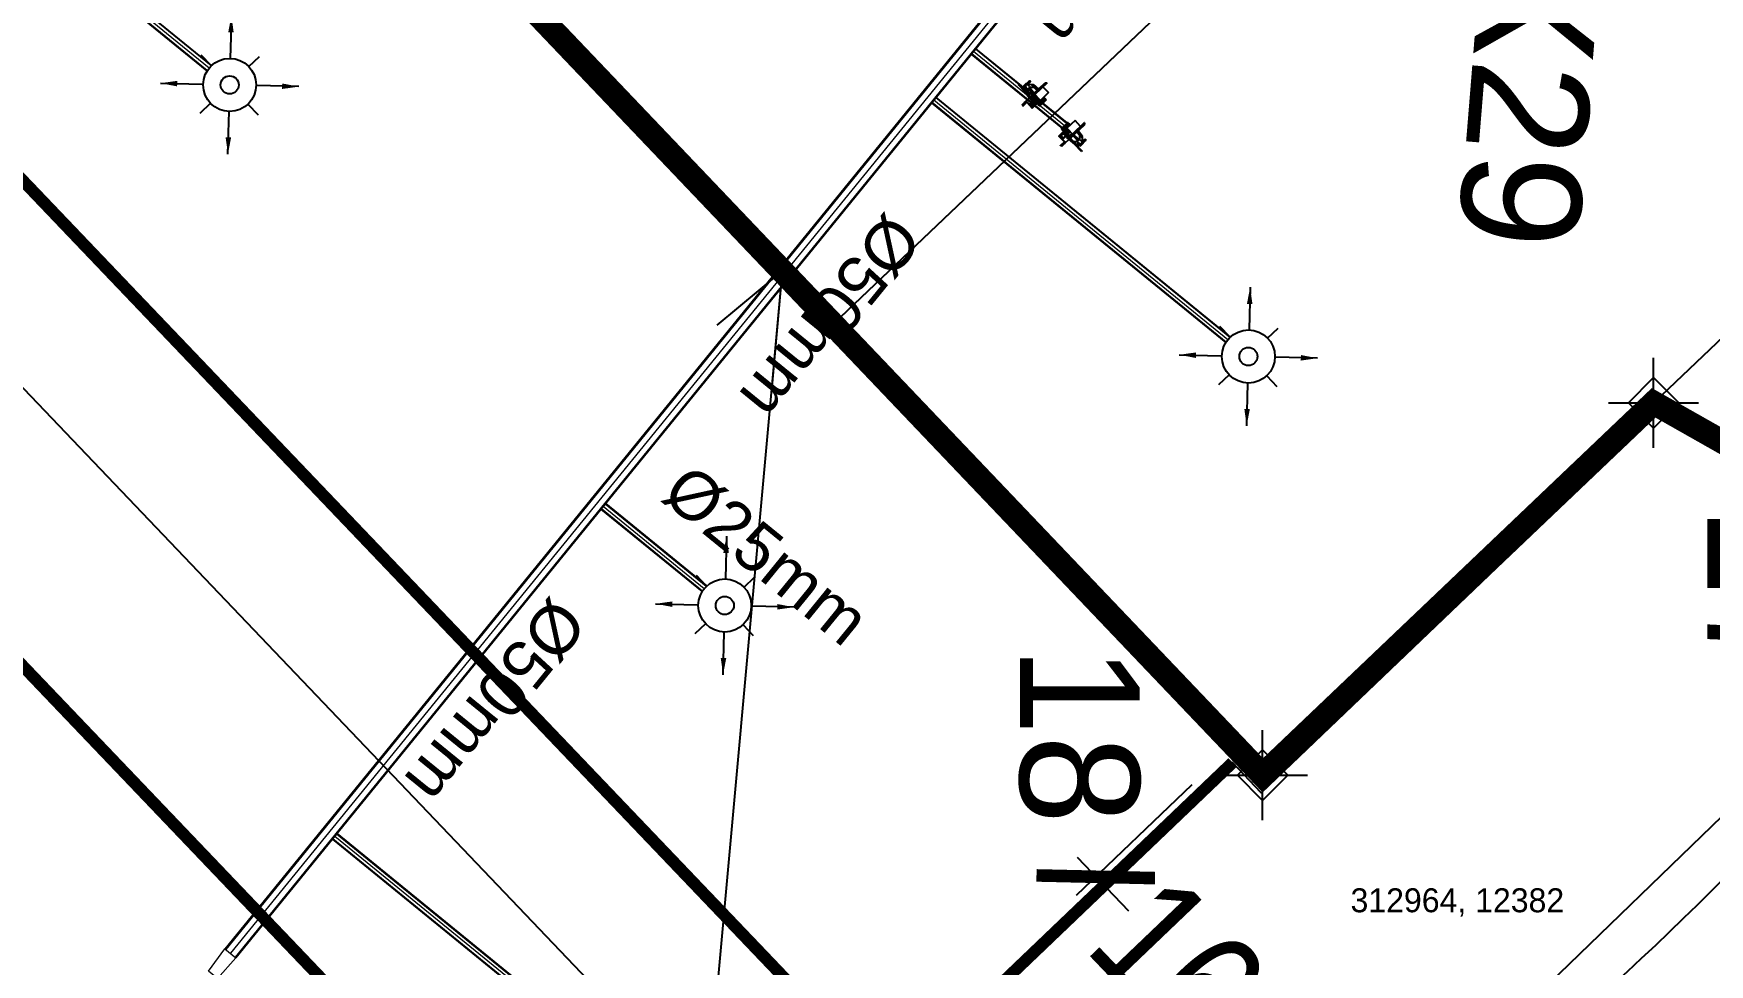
# Model space of a CAD drawing. Header units: inches. Extents: x 257070 to 799932, y -17980 to 269260.
# Drawn here: x 307830 to 314830, y 11591 to 15478 of the extents above; entities that cross this region are included whole.
import ezdxf

# ---------------------------------------------------------------- set-up
doc = ezdxf.new("R2010")
doc.units = ezdxf.units.IN
doc.header["$MEASUREMENT"] = 0
doc.header["$PDMODE"] = 99
doc.header["$PDSIZE"] = 100
for name, color, linetype in [('0-AES-F-SPRINKLER', 10, 'Continuous'), ('2 wheeler barrier', 170, 'Continuous'), ('basement1_AP$0$A-_ROAD----_E-_-', 2, 'Continuous'), ('D 9$0$DSP_SLAB EXTENT HATCH', 8, 'Continuous'), ('DSP_SLAB CO-ORDINATES', 160, 'Continuous'), ('DSP_TEXT', 6, 'Continuous'), ('RETAIL', 40, 'Continuous')]:
    doc.layers.add(name, color=color, linetype=linetype)
for name, color, linetype, lineweight in [('0-AES-F-SPRINKLER PIPE', 10, 'Continuous', 15), ('07--DIM-2', 2, 'Continuous', 25), ('M--TILING-2', 252, 'Continuous', 18)]:
    doc.layers.add(name, color=color, linetype=linetype, lineweight=lineweight)
doc.layers.add('C', color=7, linetype='Continuous', true_color=0xb5b5b5)
doc.styles.get("Standard").update_dxf_attribs({"font": 'arial.ttf'})
doc.styles.add('TEXT style 175', font='GOTHIC.TTF')
doc.styles.add('TEXT style 75', font='ARIALN.TTF')
doc.dimstyles.new('175', dxfattribs={"dimtxt": 350, "dimasz": 263, "dimexe": 263, "dimexo": 0, "dimgap": 175, "dimtad": 0, "dimdec": 0, "dimrnd": 5, "dimzin": 0, "dimdsep": 46, "dimtxsty": 'TEXT style 175', "dimblk": 'OBLIQUE', "dimcen": 0.09, "dimdle": 263, "dimclrd": 256, "dimclre": 256, "dimclrt": 256, "dimadec": 0, "dimazin": 0, "dimtfac": 1, "dimtdec": 0, "dimtofl": 0, "dimtmove": 1, "dimatfit": 3, "dimldrblk": 'OPEN90', "dimfxl": 1, "dimtolj": 1, "dimtzin": 0, "dimarcsym": 0})
doc.dimstyles.new('75', dxfattribs={"dimscale": 1.5, "dimtxt": 200, "dimasz": 113, "dimexe": 113, "dimexo": 0, "dimgap": 25, "dimtad": 0, "dimdec": 0, "dimrnd": 5, "dimzin": 0, "dimdsep": 46, "dimtxsty": 'TEXT style 75', "dimblk": 'ARCHTICK', "dimcen": 0.09, "dimdle": 113, "dimclrd": 8, "dimclre": 8, "dimclrt": 256, "dimadec": 0, "dimazin": 0, "dimtfac": 1, "dimtdec": 0, "dimtofl": 0, "dimtmove": 1, "dimatfit": 3, "dimldrblk": 'OPEN90', "dimfxl": 0, "dimtolj": 1, "dimtzin": 0, "dimarcsym": 0})
doc.dimstyles.new('ISO-25', dxfattribs={"dimtxt": 2.5, "dimasz": 2.5, "dimexe": 1.25, "dimexo": 0.625, "dimtad": 1, "dimtxsty": 'Standard', "dimcen": 2.5, "dimadec": 0, "dimazin": 0, "dimtfac": 1, "dimtmove": 0, "dimatfit": 3, "dimfxl": 1, "dimarcsym": 0})

# ---------------------------------------------------------------- blocks, each defined once
blk = doc.blocks.new('axa parking')
at = {"layer": 'RETAIL', "color": 8}
blk.add_lwpolyline([(-98837, 1157626.5), (-96237, 1157626.5), (-96237, 1162826.5), (-98837, 1162826.5)], close=True, dxfattribs=at)
blk = doc.blocks.new('_ArchTick')
at = {"color": 0, "linetype": 'ByBlock', "const_width": 0.15}
blk.add_lwpolyline([(-0.5, -0.5), (0.5, 0.5)], dxfattribs=at)
blk = doc.blocks.new('*D336')
at = {"layer": '07--DIM-2', "color": 251, "lineweight": -2, "ltscale": 1000, "transparency": 16777216}
for p, q in [((312668.2, 12340.9), (312185.2, 11879.5)), ((312188.8, 12039.2), (312403.2, 11814.8)), ((313796.6, 11159.7), (313313.7, 10698.3)), ((313473.4, 10694.6), (313259.1, 10919))]:
    blk.add_line(p, q, dxfattribs=at)
at = {"layer": 'DEFPOINTS', "color": 0, "ltscale": 1000, "transparency": 16777216}
for p in [(312668.2, 12340.9, 0), (312266.9, 11957.5), (313796.6, 11159.7, 0)]:
    blk.add_point(p, dxfattribs=at)
at = {"layer": '07--DIM-2', "color": 251, "lineweight": -2, "ltscale": 1000, "transparency": 16777216, "xscale": 350, "yscale": 350, "zscale": 350}
for p, rotation in [((312266.9, 11957.5), 133.692989834701), ((313395.4, 10776.3), 313.6929898347009)]:
    blk.add_blockref('_ArchTick', p, dxfattribs=dict(at, rotation=rotation))
at = {"layer": '07--DIM-2', "ltscale": 1000, "transparency": 16777216, "insert": (312831.1, 11366.9), "char_height": 500, "attachment_point": 5, "rotation": 313.69299, "style": 'TEXT style 75'}
blk.add_mtext('\\A1;1635', dxfattribs=at)
blk = doc.blocks.new('_Open90')
at = {"color": 0, "linetype": 'ByBlock', "lineweight": -2}
for p, q in [((-0.5, 0.5), (0, 0)), ((0, 0), (-1, 0)), ((0, 0), (-0.5, -0.5))]:
    blk.add_line(p, q, dxfattribs=at)
blk = doc.blocks.new('*U141')
at = {"layer": 'DSP_SLAB CO-ORDINATES', "color": 206}
for p, q in [((0, -188), (0, 188)), ((-188, 0), (188, 0))]:
    blk.add_line(p, q, dxfattribs=at)
at = {"layer": 'DSP_SLAB CO-ORDINATES', "color": 206, "ltscale": 3.5}
blk.add_lwpolyline([(-105.5, 0.1), (0, 105.6), (105.5, 0.1), (0, -105.3), (-105.5, 0.1)], dxfattribs=at)
at = {"layer": 'DEFPOINTS', "style": 'TEXT style 175'}
blk.add_attdef('CORDINATE', (367.3, -572.5), '', height=100, dxfattribs=at)
at = {"layer": 'DSP_SLAB CO-ORDINATES', "color": 214, "style": 'TEXT style 175'}
blk.add_attdef('NO.', (224.6, -434.2), '', height=500, rotation=270, dxfattribs=at)
blk = doc.blocks.new('*U47')
at = {"layer": 'DSP_SLAB CO-ORDINATES', "color": 206}
for p, q in [((0, -188), (0, 188)), ((-188, 0), (188, 0))]:
    blk.add_line(p, q, dxfattribs=at)
at = {"layer": 'DSP_SLAB CO-ORDINATES', "color": 206, "ltscale": 3.5}
blk.add_lwpolyline([(-105.5, 0.1), (0, 105.6), (105.5, 0.1), (0, -105.3), (-105.5, 0.1)], dxfattribs=at)
at = {"layer": 'DEFPOINTS', "style": 'TEXT style 175'}
blk.add_attdef('CORDINATE', (367.3, -572.5), '', height=100, dxfattribs=at)
at = {"layer": 'DSP_SLAB CO-ORDINATES', "color": 214, "style": 'TEXT style 175'}
blk.add_attdef('NO.', (-1013.7, 539), '', height=500, rotation=270, dxfattribs=at)
blk = doc.blocks.new('_Oblique')
at = {"color": 0, "linetype": 'ByBlock', "lineweight": -2}
blk.add_line((-0.5, -0.5), (0.5, 0.5), dxfattribs=at)
blk = doc.blocks.new('*D530')
at = {"layer": '2 wheeler barrier', "color": 8, "lineweight": -2, "ltscale": 1000, "transparency": 16777216}
for p, q in [((289928.3, 33555.4), (289413.9, 33063.9)), ((289417.5, 33223.7), (300006.4, 22140.4)), ((311055.8, 10575), (300466.9, 21658.3)), ((311410.4, 11070.1), (310896, 10578.6))]:
    blk.add_line(p, q, dxfattribs=at)
at = {"layer": 'DEFPOINTS', "color": 0, "ltscale": 1000, "transparency": 16777216}
for p in [(289928.3, 33555.4, 0), (289495.6, 33142), (311410.4, 11070.1, 0)]:
    blk.add_point(p, dxfattribs=at)
at = {"layer": '2 wheeler barrier', "color": 8, "lineweight": -2, "ltscale": 1000, "transparency": 16777216, "xscale": 113, "yscale": 113, "zscale": 113}
for p, rotation in [((289495.6, 33142), 133.6929898347378), ((310977.7, 10656.7), 313.6929898347378)]:
    blk.add_blockref('_ArchTick', p, dxfattribs=dict(at, rotation=rotation))
at = {"layer": '2 wheeler barrier', "ltscale": 1000, "transparency": 16777216, "insert": (300236.6, 21899.3), "char_height": 200, "attachment_point": 5, "rotation": 313.69299, "style": 'TEXT style 75'}
blk.add_mtext('\\A1;31100', dxfattribs=at)
blk = doc.blocks.new('A$C3CA070F1')
at = {"layer": '0-AES-F-SPRINKLER'}
h = blk.add_hatch(dxfattribs=at)
h.set_pattern_fill('ANSI31', color=3, scale=0.196883, angle=-34.23352, style=0)
h.set_pattern_definition([(100.766483, (49937.1607, 174049.7081), (1.474466316, 0.280375668), [])])
edge = h.paths.add_edge_path()
edge.add_line((-1.4, 85), (-1.4, 83.7))
edge.add_line((-1.4, 83.7), (-6.5, 83.9))
edge.add_ellipse((-6.5, 82.5), major_axis=(-1.42, -0.27), ratio=1, start_angle=257, end_angle=315)
edge.add_line((-7.7, 83.3), (-15.3, 72.1))
edge.add_ellipse((-11.7, 69.7), major_axis=(-4.25, -0.81), ratio=1, start_angle=-45, end_angle=45)
edge.add_line((-14.2, 66.1), (13.8, 47.1))
edge.add_line((13.8, 47.1), (13, 46))
edge.add_line((13, 46), (-14.9, 65))
edge.add_ellipse((-11.7, 69.7), major_axis=(-5.52, -1.05), ratio=1, start_angle=-45, end_angle=45, ccw=False)
edge.add_line((-16.4, 72.8), (-8.8, 84))
edge.add_ellipse((-6.5, 82.5), major_axis=(-2.69, -0.51), ratio=1, start_angle=257, end_angle=315, ccw=False)
edge.add_line((-6.4, 85.2), (-1.4, 85))
h = blk.add_hatch(dxfattribs=at)
h.set_pattern_fill('ANSI31', color=3, scale=0.196883, angle=-124.23352, style=0)
h.set_pattern_definition([(190.766483, (49937.1607, 174049.7081), (-0.280375668, 1.474466316), [])])
edge = h.paths.add_edge_path()
edge.add_line((-1.5, 53.6), (7.4, 47.6))
edge.add_line((7.4, 47.6), (8.4, 49.1))
edge.add_line((8.4, 49.1), (-0.4, 55.2))
edge.add_ellipse((-2.5, 52.1), major_axis=(-0.69, 3.63), ratio=1, start_angle=315, end_angle=405)
edge.add_line((-5.5, 54.2), (-14.4, 41.2))
edge.add_ellipse((-11.4, 39.1), major_axis=(-0.69, 3.63), ratio=1, start_angle=45, end_angle=135)
edge.add_line((-13.4, 36), (-9.3, 33.2))
edge.add_ellipse((-10.1, 32), major_axis=(-0.27, 1.42), ratio=1, start_angle=225, end_angle=315, ccw=False)
edge.add_line((-8.9, 31.2), (-9.6, 30.3))
edge.add_line((-9.6, 30.3), (-8, 29.2))
edge.add_line((-8, 29.2), (-7.4, 30.1))
edge.add_ellipse((-10.1, 32), major_axis=(-3.3, -0.63), ratio=1, start_angle=135, end_angle=225)
edge.add_line((-8.2, 34.8), (-12.4, 37.6))
edge.add_ellipse((-11.4, 39.1), major_axis=(-1.75, -0.33), ratio=1, start_angle=-45, end_angle=45, ccw=False)
edge.add_line((-12.8, 40.1), (-4, 53.1))
edge.add_ellipse((-2.5, 52.1), major_axis=(-1.75, -0.33), ratio=1, start_angle=225, end_angle=315, ccw=False)
at = {"layer": '0-AES-F-SPRINKLER', "color": 3}
for p, q in [((-97, 44.5), (-78.9, 71.2)), ((-94, 87.9), (-92.6, 89.9)), ((-71.7, 72.7), (-94, 87.9)), ((-92.6, 89.9), (-59.3, 67.2)), ((-78.9, 71.2), (-76.9, 69.9)), ((-30.3, 52.3), (-16.4, 72.8)), ((-16.4, 72.8), (-8.8, 84)), ((-7.7, 83.3), (-15.3, 72.1)), ((-1.4, 83.7), (-13.6, 65.8)), ((-1.4, 83.7), (-6.5, 83.9)), ((-6.4, 85.2), (-1.4, 85)), ((-1.4, 85), (-1.4, 83.7)), ((-98.2, 38.1), (-98.1, 38.2)), ((-98.2, 38), (-98.2, 38.1)), ((-98.2, 37.9), (-98.2, 38)), ((-98.2, 37.8), (-98.2, 37.9)), ((-98.2, 37.7), (-98.2, 37.8)), ((-98.2, 37.6), (-98.2, 37.7)), ((-98.2, 37.5), (-98.2, 37.6)), ((-98.2, 37.6), (-98.2, 37.6)), ((-98.2, 37.4), (-98.2, 37.5)), ((-98.2, 37.3), (-98.2, 37.4)), ((-98.2, 37.4), (-98.2, 37.4)), ((-98.1, 37.2), (-98.2, 37.3)), ((-98.1, 38.7), (-97.4, 43.4)), ((-98.1, 38.6), (-98.1, 38.7)), ((-98.1, 38.5), (-98.1, 38.6)), ((-98.1, 38.4), (-98.1, 38.5)), ((-98.1, 38.3), (-98.1, 38.4)), ((-98.1, 38.2), (-98.1, 38.3)), ((-98.1, 37.1), (-98.1, 37.2)), ((-98.1, 37.2), (-98.1, 37.2)), ((-98.1, 37), (-98.1, 37.1)), ((-98.1, 37.1), (-98.1, 37.1)), ((-98, 36.9), (-98.1, 37)), ((-98.1, 37), (-98.1, 37)), ((-98.1, 37), (-98.1, 37)), ((-97.9, 36.8), (-98, 36.9)), ((-98, 36.9), (-98, 36.9)), ((-98, 36.9), (-98, 36.9)), ((-98, 36.9), (-98, 36.9)), ((-98, 36.9), (-98, 36.9)), ((-97.8, 36.9), (-97.9, 36.9)), ((-97.9, 36.9), (-97.9, 36.9)), ((-97.9, 36.9), (-97.9, 36.8)), ((-95.6, 36.5), (-97.9, 36.8)), ((-97.9, 36.8), (-97.9, 36.8)), ((-97.7, 36.9), (-97.8, 36.9)), ((-97.8, 36.9), (-97.8, 36.9)), ((-97.8, 36.9), (-97.8, 36.9)), ((-97.6, 37), (-97.7, 37)), ((-97.7, 37), (-97.7, 37)), ((-97.7, 37), (-97.7, 36.9)), ((-97.5, 37.2), (-97.6, 37.1)), ((-97.6, 37.1), (-97.6, 37.1)), ((-97.6, 37.1), (-97.6, 37)), ((-97.4, 37.3), (-97.5, 37.3)), ((-97.5, 37.3), (-97.5, 37.2)), ((-97.3, 37.5), (-97.4, 37.5)), ((-97.4, 37.5), (-97.4, 37.4)), ((-97.4, 37.4), (-97.4, 37.3)), ((-97.2, 37.7), (-97.3, 37.6)), ((-97.3, 37.6), (-97.3, 37.5)), ((-97.1, 37.9), (-97.2, 37.9)), ((-97.2, 37.9), (-97.2, 37.8)), ((-97.2, 37.8), (-97.2, 37.7)), ((-97, 38.1), (-97.1, 38)), ((-97.1, 38), (-97.1, 37.9)), ((-96.9, 38.5), (-97, 38.3)), ((-97, 38.3), (-97, 38.2)), ((-97, 38.2), (-97, 38.1)), ((-96.8, 38.8), (-96.9, 38.7)), ((-96.9, 38.7), (-96.9, 38.6)), ((-96.9, 38.6), (-96.9, 38.5)), ((-96.7, 39), (-96.8, 38.9)), ((-96.8, 38.9), (-96.8, 38.8)), ((-96.6, 39.4), (-96.7, 39.3)), ((-96.7, 39.3), (-96.7, 39.1)), ((-96.7, 39.1), (-96.7, 39)), ((-96.5, 39.8), (-96.6, 39.6)), ((-96.6, 39.6), (-96.6, 39.5)), ((-96.6, 39.5), (-96.6, 39.4)), ((-96.4, 40.1), (-96.5, 40)), ((-96.5, 40), (-96.5, 39.9)), ((-96.5, 39.9), (-96.5, 39.8)), ((-96.3, 40.5), (-96.4, 40.4)), ((-96.4, 40.4), (-96.4, 40.3)), ((-96.4, 40.3), (-96.4, 40.1)), ((-96.2, 41), (-96.3, 40.9)), ((-96.3, 40.9), (-96.3, 40.8)), ((-96.3, 40.8), (-96.3, 40.6)), ((-96.3, 40.6), (-96.3, 40.5)), ((-96.1, 41.5), (-96.2, 41.4)), ((-96.2, 41.4), (-96.2, 41.3)), ((-96.2, 41.3), (-96.2, 41.1)), ((-96.2, 41.1), (-96.2, 41)), ((-95.5, 46.3), (-96.1, 41.7)), ((-96.1, 41.7), (-96.1, 41.6)), ((-96.1, 41.6), (-96.1, 41.5)), ((-95.5, 36.5), (-95.6, 36.5)), ((-95.6, 36.5), (-95.6, 36.5)), ((-95.6, 36.5), (-95.6, 36.5)), ((-95.4, 36.6), (-95.5, 36.6)), ((-95.5, 36.6), (-95.5, 36.6)), ((-95.5, 36.6), (-95.5, 36.5)), ((-95.3, 36.7), (-95.4, 36.6)), ((-95.4, 36.6), (-95.4, 36.6)), ((-95.4, 36.6), (-95.4, 36.6)), ((-95.2, 36.8), (-95.3, 36.8)), ((-95.3, 36.8), (-95.3, 36.7)), ((-95.3, 36.7), (-95.3, 36.7)), ((-95.1, 37), (-95.2, 36.9)), ((-95.2, 36.9), (-95.2, 36.9)), ((-95.2, 36.9), (-95.2, 36.8)), ((-95, 37.1), (-95.1, 37.1)), ((-95.1, 37.1), (-95.1, 37)), ((-94.9, 37.4), (-95, 37.3)), ((-95, 37.3), (-95, 37.2)), ((-95, 37.2), (-95, 37.1)), ((-94.8, 37.5), (-94.9, 37.4)), ((-94.9, 37.4), (-94.9, 37.4)), ((-94.7, 37.8), (-94.8, 37.7)), ((-94.8, 37.7), (-94.8, 37.6)), ((-94.8, 37.6), (-94.8, 37.5)), ((-94.6, 38), (-94.7, 37.9)), ((-94.7, 37.9), (-94.7, 37.8)), ((-94.5, 38.4), (-94.6, 38.2)), ((-94.6, 38.2), (-94.6, 38.1)), ((-94.6, 38.1), (-94.6, 38)), ((-94.4, 38.7), (-94.5, 38.6)), ((-94.5, 38.6), (-94.5, 38.5)), ((-94.5, 38.5), (-94.5, 38.4)), ((-93.8, 43.4), (-94.4, 47.9)), ((-94.3, 38.9), (-94.4, 38.8)), ((-94.4, 38.8), (-94.4, 38.7)), ((-94.2, 39.3), (-94.3, 39.2)), ((-94.3, 39.2), (-94.3, 39.1)), ((-94.3, 39.1), (-94.3, 38.9)), ((-94.1, 39.7), (-94.2, 39.6)), ((-94.2, 39.6), (-94.2, 39.4)), ((-94.2, 39.4), (-94.2, 39.3)), ((-94, 40.1), (-94.1, 39.9)), ((-94.1, 39.9), (-94.1, 39.8)), ((-94.1, 39.8), (-94.1, 39.7)), ((-93.9, 40.6), (-94, 40.4)), ((-94, 40.4), (-94, 40.3)), ((-94, 40.3), (-94, 40.2)), ((-94, 40.2), (-94, 40.1)), ((-93.8, 41.1), (-93.9, 40.9)), ((-93.9, 40.9), (-93.9, 40.8)), ((-93.9, 40.8), (-93.9, 40.7)), ((-93.9, 40.7), (-93.9, 40.6)), ((-93.8, 43.3), (-93.8, 43.4)), ((-93.8, 43.2), (-93.8, 43.3)), ((-93.7, 43.1), (-93.8, 43.2)), ((-93.8, 43.2), (-93.8, 43.2)), ((-93.6, 42.7), (-93.8, 41.4)), ((-93.8, 41.4), (-93.8, 41.3)), ((-93.8, 41.3), (-93.8, 41.2)), ((-93.8, 41.2), (-93.8, 41.1)), ((-93.7, 43), (-93.7, 43.1)), ((-93.7, 42.9), (-93.7, 43)), ((-93.7, 42.8), (-93.7, 42.9)), ((-93.7, 42.9), (-93.7, 42.9)), ((-93.6, 42.8), (-93.7, 42.8)), ((-93.6, 42.7), (-93.6, 42.8)), ((-93.6, 42.6), (-93.6, 42.7)), ((-93.6, 42.7), (-93.6, 42.7)), ((-93.6, 42.7), (-93.6, 42.7)), ((-93.5, 42.6), (-93.6, 42.6)), ((-93.5, 42.5), (-93.5, 42.6)), ((-93.5, 42.6), (-93.5, 42.6)), ((-93.5, 42.6), (-93.5, 42.6)), ((-93.4, 42.5), (-93.5, 42.5)), ((-91.1, 42.1), (-93.4, 42.5)), ((-93.4, 42.5), (-93.4, 42.5)), ((-93.3, 42.5), (-93.4, 42.5)), ((-93.4, 42.5), (-93.4, 42.5)), ((-92.9, 46.5), (-93.3, 49.4)), ((-93.2, 42.5), (-93.3, 42.5)), ((-93.3, 42.5), (-93.3, 42.5)), ((-93.3, 42.5), (-93.3, 42.5)), ((-93.1, 42.6), (-93.2, 42.6)), ((-93.2, 42.6), (-93.2, 42.6)), ((-93.2, 42.6), (-93.2, 42.5)), ((-93, 42.7), (-93.1, 42.7)), ((-93.1, 42.7), (-93.1, 42.6)), ((-93.1, 42.6), (-93.1, 42.6)), ((-92.9, 42.8), (-93, 42.8)), ((-93, 42.8), (-93, 42.7)), ((-92.9, 46.4), (-92.9, 46.5)), ((-92.9, 46.3), (-92.9, 46.4)), ((-92.9, 46.4), (-92.9, 46.4)), ((-92.9, 46.2), (-92.9, 46.3)), ((-92.9, 46.3), (-92.9, 46.3)), ((-92.8, 46.2), (-92.9, 46.2)), ((-92.8, 43), (-92.9, 42.9)), ((-92.9, 42.9), (-92.9, 42.9)), ((-92.9, 42.9), (-92.9, 42.8)), ((-92.8, 46.1), (-92.8, 46.2)), ((-92.8, 46.2), (-92.8, 46.2)), ((-92.7, 46.1), (-92.8, 46.1)), ((-92.8, 46.1), (-92.8, 46.1)), ((-92.8, 46.1), (-92.8, 46.1)), ((-92.8, 46.1), (-92.8, 46.1)), ((-92.7, 43.1), (-92.8, 43.1)), ((-92.8, 43.1), (-92.8, 43)), ((-90.6, 47), (-92.7, 43.2)), ((-92.6, 46.1), (-92.7, 46.1)), ((-92.7, 46.1), (-92.7, 46.1)), ((-92.7, 46.1), (-92.7, 46.1)), ((-92.7, 46.1), (-92.7, 46.1)), ((-92.7, 43.2), (-92.7, 43.1)), ((-92.5, 46.1), (-92.6, 46.1)), ((-92.6, 46.1), (-92.6, 46.1)), ((-92.6, 46.1), (-92.6, 46.1)), ((-92.6, 46.1), (-92.6, 46.1)), ((-92.4, 46.3), (-92.5, 46.2)), ((-92.5, 46.2), (-92.5, 46.2)), ((-92.5, 46.2), (-92.5, 46.1)), ((-92.3, 46.4), (-92.4, 46.4)), ((-92.4, 46.4), (-92.4, 46.3)), ((-92.4, 46.3), (-92.4, 46.3)), ((-90.3, 50.1), (-92.3, 46.4)), ((-84.5, 65.7), (-92.1, 54.5)), ((-91, 42.1), (-91.1, 42.1)), ((-91.1, 42.1), (-91.1, 42.1)), ((-90.9, 42.1), (-91, 42.1)), ((-91, 42.1), (-91, 42.1)), ((-91, 42.1), (-91, 42.1)), ((-90.8, 42.1), (-90.9, 42.1)), ((-90.9, 42.1), (-90.9, 42.1)), ((-90.7, 42.2), (-90.8, 42.2)), ((-90.8, 42.2), (-90.8, 42.2)), ((-90.8, 42.2), (-90.8, 42.1)), ((-90.6, 42.4), (-90.7, 42.3)), ((-90.7, 42.3), (-90.7, 42.3)), ((-90.7, 42.3), (-90.7, 42.2)), ((-90.4, 46.9), (-90.6, 47)), ((-90.5, 42.5), (-90.6, 42.4)), ((-90.6, 42.4), (-90.6, 42.4)), ((-90.4, 42.7), (-90.5, 42.6)), ((-90.5, 42.6), (-90.5, 42.6)), ((-90.5, 42.6), (-90.5, 42.5)), ((-90.4, 46.9), (-88.3, 46.5)), ((-88.3, 46.5), (-90.4, 42.8)), ((-90.4, 42.8), (-90.4, 42.7)), ((-90.3, 50.2), (-90.3, 50.2)), ((-89.4, 54.1), (-90.1, 50.9)), ((-87.9, 57.4), (-89.5, 49.2)), ((-89.4, 55.1), (-89.4, 55.1)), ((-88.1, 46.5), (-88.3, 46.5)), ((-87.2, 59), (-87.3, 58.9)), ((-87.2, 59), (-86.9, 59.4)), ((-85.5, 57), (-87.2, 48.7)), ((-87.1, 49.1), (-83.1, 28.1)), ((-85.2, 57.7), (-85.3, 57.6)), ((-76.5, 43.5), (-84.7, 49.1)), ((-83.1, 28.1), (-59.8, 9)), ((-76.9, 69.9), (-81.9, 62.5)), ((-79.8, 65.6), (-81.8, 67)), ((-45.1, 30.7), (-81.4, -22.7)), ((-78, 63), (-80.3, 64.8)), ((-57.1, 13), (-79.2, 28)), ((-71.2, 26.1), (-79, 31.5)), ((-78.4, -29.4), (-39.9, 27.2)), ((-70, 64.5), (-78, 63)), ((-68.6, 55.2), (-74.6, 59.3)), ((-66.2, 53.6), (-74.2, 41.9)), ((-74.2, 41.9), (-71.2, 26.1)), ((-72.8, 43.9), (-70.8, 42.5)), ((-69.3, 47.2), (-71.9, 43.3)), ((-71.2, 26.1), (-55.4, 15.4)), ((-70.8, 42.5), (-69.6, 43.1)), ((-69.6, 43.1), (-65.6, 49)), ((-65.5, 50.3), (-67.6, 51.7)), ((-61.8, 66), (-67.1, 65)), ((-60.6, 65.2), (-66.8, 69.4)), ((-50.4, 56.6), (-66.2, 53.6)), ((-65.6, 49), (-65.5, 50.3)), ((-46.7, 28.3), (-63.5, 39.8)), ((-59.3, 67.2), (-60.6, 65.2)), ((-60.3, 44.4), (-42.5, 32.3)), ((-56.6, 67), (-59.8, 66.4)), ((-50.4, 56.6), (-58.3, 62)), ((-18.5, 45.8), (-56.6, 67)), ((-16.9, 37.4), (-55.1, 63.4)), ((-28.6, 41.7), (-50.4, 56.6)), ((-12.5, 8.5), (-45.1, 30.7)), ((-36, 41.9), (-44.1, 30)), ((-43.5, 33), (-34.7, 45.9)), ((-38.8, -30.1), (-12.5, 8.5)), ((-36.6, 24.9), (-27.8, 37.8)), ((-35.2, 41.4), (-36, 41.9)), ((-31.7, 32.1), (-35.3, 38.9)), ((-29, 19.7), (-17.4, 36.7)), ((-20.7, 31.9), (-28.3, 37.1)), ((-27.8, 37.8), (-26.1, 40.3)), ((-23.3, 15.8), (-12.3, 33.3)), ((-1.1, 25.8), (-22.9, -9.3)), ((-22, 15), (-12.4, 30.5)), ((-9.5, 31.8), (-20.6, 14)), ((1.6, 23.7), (-20, -11.1)), ((-19.9, -8), (-1.3, 22.5)), ((-19.1, 13), (-9.6, 28.5)), ((-16.9, 37.4), (-18.5, 45.8)), ((-6.7, 29.8), (-17.7, 12.1)), ((-17.4, 36.7), (-16.9, 37.4)), ((4.4, 21.7), (-17.1, -13)), ((-17, -9.8), (1.5, 20.5)), ((-16.3, 11.1), (-6.9, 26.5)), ((13, 46), (-14.9, 65)), ((-3.9, 27.8), (-14.9, 10.1)), ((-5.5, 54.2), (-14.4, 41.2)), ((-14.2, 66.1), (13.8, 47.1)), ((-14.2, -14.8), (7.2, 19.7)), ((-14.2, -11.6), (4.3, 18.4)), ((-12.3, 33.3), (-13.8, 32.5)), ((-13.5, 9.2), (-4.1, 24.5)), ((-13.4, 36), (-9.3, 33.2)), ((-12.8, 40.1), (-4, 53.1)), ((-2.4, 33.9), (-12.4, 40.7)), ((-8.2, 34.8), (-12.4, 37.6)), ((-12.4, 30.5), (-12.3, 33.3)), ((-9.5, 31.8), (-12.4, 30.5)), ((7, 16.4), (-11.3, -13.5)), ((8.8, 17.2), (-10.3, -14)), ((-9.6, 28.5), (-9.5, 31.8)), ((-8.9, 31.2), (-9.6, 30.3)), ((-9.6, 30.3), (-8, 29.2)), ((-6.7, 29.8), (-9.6, 28.5)), ((-8.7, -12.8), (8.7, 12.8)), ((-8, 29.2), (-7.4, 30.1)), ((-6.9, 26.5), (-6.7, 29.8)), ((-3.9, 27.8), (-6.9, 26.5)), ((8.4, 49.1), (-6.8, 26.7)), ((5, 44.1), (-5.3, 51.1)), ((-4.1, 24.5), (-3.9, 27.8)), ((-1.1, 25.8), (-4.1, 24.5)), ((-1.5, 53.6), (7.4, 47.6)), ((-1.3, 22.5), (-1.1, 25.8)), ((1.6, 23.7), (-1.3, 22.5)), ((13, 46), (-1.2, 25.2)), ((8.4, 49.1), (-0.4, 55.2)), ((1.5, 20.5), (1.6, 23.7)), ((4.4, 21.7), (1.5, 20.5)), ((4.3, 18.4), (4.4, 21.7)), ((7.2, 19.7), (4.3, 18.4)), ((7, 16.4), (7.2, 19.7)), ((8.8, 17.2), (7, 16.4)), ((7.4, 47.6), (8.4, 49.1)), ((9.2, 15), (8.8, 17.2)), ((13.8, 47.1), (13, 46)), ((-81.6, -25.3), (-79.6, -29.9)), ((-79.6, -29.9), (-78.4, -29.4)), ((-66.2, -11.4), (-38.8, -30.1)), ((-22.9, -6.7), (-22.9, -9.3)), ((-22.9, -9.3), (-19.9, -8)), ((-19.9, -8), (-20, -11.1)), ((-20, -11.1), (-17, -9.8)), ((-17, -9.8), (-17.1, -13)), ((-17.1, -13), (-14.2, -11.6)), ((-14.2, -11.6), (-14.2, -14.8)), ((-14.2, -14.8), (-11.3, -13.5)), ((-11.3, -13.5), (-11.3, -14.2)), ((-11.3, -14.2), (-10.6, -14))]:
    blk.add_line(p, q, dxfattribs=at)
for centre, major_axis, start_param, end_param in [((-75, 67.7), (-1.12, 5.9), 2.584882, 5.497787), ((-75, 67.7), (-1.57, 8.26), 4.722594, 5.497787), ((-11.7, 69.7), (-5.52, -1.05), -0.785398, 0.785398), ((-11.7, 69.7), (-4.25, -0.81), -0.785398, 0.785398), ((-6.5, 82.5), (-2.69, -0.51), 4.485496, 5.497787), ((-6.5, 82.5), (-1.42, -0.27), 4.485496, 5.497787), ((-94.7, 43.1), (-2.74, -0.52), -0.560204, -0.324923), ((-95.2, 43.3), (-0.41, 2.13), 0.784914, 1.034983), ((-92.8, 45.9), (-0.51, 2.68), 0.787914, 1.247507), ((-92.6, 47.9), (-1.75, -0.33), -0.775969, -0.160442), ((-91.5, 49.5), (-0.33, 1.74), 0.791774, 1.412986), ((-90.8, 53.6), (-0.29, 1.52), 0.785398, 2.356194), ((-95.3, 50.1), (-5.72, -1.09), 2.374727, 2.798549), ((-93.2, 51.4), (-3.09, -0.59), 2.526084, 2.789089), ((-89, 55.4), (-0.103, 0.54), 0.916881, 1.969618), ((-91.1, 54.7), (-0.33, 1.74), 4.197625, 4.773282), ((-92.9, 49.6), (-5.72, -1.09), 2.377207, 2.798549), ((-84.1, 56.7), (-3.79, -0.72), -0.784768, -0.363877), ((-80.2, 54.3), (-1.57, 8.26), 0.010205, 0.785398), ((-83.7, 56.5), (-0.35, 1.85), 0.785501, 1.132999), ((-80.2, 54.3), (-5.9, -1.12), 4.155645, 5.497787), ((-83.2, 64.8), (-1.52, -0.29), 3.926991, 5.497787), ((-80.2, 54.3), (-8.26, -1.57), 4.155621, 4.722594), ((-75, 67.7), (-8.26, -1.57), 1.014052, 3.151797), ((-75.2, 63.2), (-2.79, -0.53), -0.113999, 0.093951), ((-74.9, 45.8), (-0.53, 2.79), 2.356194, 3.926991), ((-64.7, 44.1), (-3.72, -0.71), -0.403281, 1.321745), ((-70.2, 52.9), (-2.79, -0.53), 2.356194, 3.926991), ((-64.7, 44.1), (-0.71, 3.72), 4.96144, 6.686466), ((-65.2, 37.3), (-0.56, 2.96), 5.497794, 6.034125), ((-58.6, 46.9), (-2.96, -0.56), 0.24906, 0.785391), ((-59.9, 59.6), (-2.83, -0.54), 3.926991, 4.712389), ((-33.2, 40), (-0.45, 2.36), 0.803442, 1.867502), ((-30.1, 39.4), (-2.79, -0.53), 2.356194, 3.926991), ((-23.8, 38.7), (-0.53, 2.79), 5.497787, 7.068583), ((-15, 35.1), (-0.54, 2.83), 0.785398, 3.403392), ((-11.4, 39.1), (-0.69, 3.63), 0.785398, 2.356194), ((-11.4, 39.1), (-1.75, -0.33), -0.785398, 0.785398), ((-10.1, 32), (-0.27, 1.42), 3.926991, 5.497787), ((-10.1, 32), (-3.3, -0.63), 2.356194, 3.926991), ((-2.5, 52.1), (-0.69, 3.63), 5.497787, 7.068583), ((-2.5, 52.1), (-1.75, -0.33), 3.926991, 5.497787), ((6.3, 14.4), (-0.54, 2.83), 3.926991, 4.712389), ((-79.1, -24.2), (-0.51, 2.69), 0.785398, 1.797689), ((-11.1, -11.2), (-2.83, -0.54), 1.570796, 2.356194)]:
    blk.add_ellipse(centre, major_axis=major_axis, ratio=1, start_param=start_param, end_param=end_param, dxfattribs=at)
at = {"layer": '0-AES-F-SPRINKLER', "color": 3, "extrusion": (0, 0, -1)}
for centre, major_axis, start_param, end_param in [((-86.3, 46.7), (-0.53, 2.79), -0.113999, 0.785398), ((-77.4, 33.9), (-0.54, 2.83), 3.926991, 4.712389)]:
    blk.add_ellipse(centre, major_axis=major_axis, ratio=1, start_param=start_param, end_param=end_param, dxfattribs=at)
blk = doc.blocks.new('*U603')
at = {"layer": '0-AES-F-SPRINKLER'}
for p, q in [((171672.4, 56809.4), (171672.4, 56870.6)), ((171561.6, 56698.5), (171500.3, 56698.5)), ((171783.3, 56698.5), (171844.5, 56698.5)), ((171672.4, 56587.7), (171672.4, 56526.4))]:
    blk.add_line(p, q, dxfattribs=at)
for radius in [110.8, 37.8]:
    blk.add_circle((171672.4, 56698.5), radius, dxfattribs=at)
at = {"layer": '0-AES-F-SPRINKLER PIPE'}
for points, override in [([(171467.9, 56903), (171594, 56776.9)], {"dimasz": 70, "dimtad": 0, "dimfxl": 13, "dimarcsym": 1}), ([(171876.9, 56903), (171750.8, 56776.9)], {"dimasz": 70, "dimtad": 0, "dimfxl": 13, "dimarcsym": 1}), ([(171467.9, 56494), (171594, 56620.1)], {"dimasz": 70, "dimtad": 0, "dimfxl": 13, "dimarcsym": 1}), ([(171876.9, 56494), (171750.8, 56620.1)], {"dimasz": 70, "dimgap": 0.625, "dimtad": 0, "dimfxl": 13, "dimarcsym": 1})]:
    blk.add_leader(points, dimstyle='ISO-25', override=override, dxfattribs=at)

msp = doc.modelspace()

# ---------------------------------------------------------------- linework, layer by layer
at = {"layer": '0-AES-F-SPRINKLER PIPE', "ltscale": 1000}
for points in [[(312903.6, 16905.5), (308629.4, 11657.2)], [(312907.4, 16902.4), (308633.2, 11654.1)], [(312926.8, 16886.6), (308652.6, 11638.3)], [(312946.2, 16870.8), (308672, 11622.5)], [(312950.1, 16867.6), (308675.9, 11619.3)], [(308554.6, 15320.7), (307833.5, 15908)], [(308556.2, 15323.2), (307835.4, 15910.3)], [(308563.6, 15333.4), (307843.2, 15920)], [(308572, 15342.6), (307851.1, 15929.7)], [(308574.2, 15344.7), (307853, 15932)], [(310640.1, 13169.4), (310218.1, 13513)], [(310642.3, 13171.5), (310220, 13515.4)], [(310622.7, 13147.4), (310200.4, 13491.3)], [(310624.3, 13150), (310202.3, 13493.7)], [(310631.7, 13160.1), (310210.2, 13503.3)]]:
    msp.add_lwpolyline(points, dxfattribs=at)
at = {"layer": '0-AES-F-SPRINKLER PIPE', "ltscale": 1000, "elevation": 0}
for points in [[(312136.4, 15093.1), (311756.7, 15402.3)], [(312144.8, 15102.3), (311764.6, 15412)], [(312147, 15104.4), (311766.5, 15414.3)], [(312127.4, 15080.4), (311746.9, 15390.3)], [(312129, 15083), (311748.8, 15392.6)], [(312818.5, 14199.6), (311591.2, 15199.1)], [(312827, 14208.9), (311599.1, 15208.8)], [(312829.2, 14210.9), (311601, 15211.1)], [(312809.6, 14186.9), (311581.5, 15187.1)], [(312811.2, 14189.5), (311583.3, 15189.4)], [(311996.4, 9737.2), (309078.4, 12113.5)], [(311998, 9739.7), (309080.3, 12115.9)], [(312005.3, 9749.9), (309088.2, 12125.6)], [(312013.7, 9759.1), (309096.1, 12135.3)], [(312015.9, 9761.2), (309098, 12137.6)]]:
    msp.add_lwpolyline(points, dxfattribs=at)
at = {"layer": '0-AES-F-SPRINKLER PIPE', "ltscale": 1000}
msp.add_lwpolyline([(308629.4, 11657.2), (308675.9, 11619.3), (308598, 11533.2), (308560.8, 11563.5)], close=True, dxfattribs=at)
at = {"layer": '2 wheeler barrier', "color": 8, "const_width": 100, "elevation": 0}
msp.add_lwpolyline([(315904, 13196.6), (314597.2, 13936.2), (312963.9, 12381.9), (291298.2, 35104.1), (295057.7, 38681.7)], dxfattribs=at)
at = {"layer": '2 wheeler barrier', "color": 8, "lineweight": 35, "ltscale": 1000, "const_width": 50, "elevation": 0}
for points in [[(312838.3, 12434.3), (311410.4, 11070.1), (289928.3, 33555.4), (291374.4, 34937)], [(311007.7, 9465), (288916, 32588.3), (285951.5, 29756), (306343.2, 8412.1)]]:
    msp.add_lwpolyline(points, dxfattribs=at)
at = {"layer": 'basement1_AP$0$A-_ROAD----_E-_-', "color": 8, "elevation": 0}
msp.add_lwpolyline([(312904.5, 10305.9, 0.098452), (316524, 13960.5, 0.350056), (316302, 16445.4), (293673.6, 40130.4)], format="xyb", dxfattribs=at)
at = {"layer": 'DSP_TEXT', "color": 8, "elevation": 0}
msp.add_lwpolyline([(293666.2, 40065.7), (292494.3, 39294.8), (290513.2, 37031.8), (283465.9, 30331.1), (304386.1, 8433.9), (306343.2, 8412.1), (285951.5, 29756), (288916, 32588.3), (311007.7, 9465), (312819.3, 10488.6), (313140.6, 10525.7), (315904, 13196.6), (314637.8, 13913.2), (312958.3, 12308.6), (312838.3, 12434.3), (311410.4, 11070.1), (289928.3, 33555.4), (291374.4, 34937), (291227.1, 35091.1), (291999.4, 35828.9), (291584.7, 37009.8), (293057.2, 37526.8), (293720.1, 37472.9), (294987, 38683.3)], close=True, dxfattribs=at)
at = {"layer": 'M--TILING-2', "color": 8, "elevation": 0}
msp.add_lwpolyline([(291445.1, 34935.4), (312858.1, 12522.4)], dxfattribs=at)

# ---------------------------------------------------------------- block references
at = {"layer": '0-AES-F-SPRINKLER', "color": 7, "rotation": 313.5797686672391}
for p in [(149231.5, 100539.6), (153486.5, 99405.8, 0), (151299.6, 98366.3)]:
    msp.add_blockref('*U603', p, dxfattribs=at)
at = {"layer": '0-AES-F-SPRINKLER', "ltscale": 1000, "xscale": -1, "rotation": 99.34624896796656}
msp.add_blockref('A$C3CA070F1', (312046.1, 15188, 0), dxfattribs=at)
at = {"layer": '0-AES-F-SPRINKLER', "ltscale": 1000, "rotation": 167.8132883545861}
msp.add_blockref('A$C3CA070F1', (312136.4, 15093.1, 0), dxfattribs=at)
at = {"layer": 'DSP_SLAB CO-ORDINATES', "color": 8, "ltscale": 3.5}
for name, p, values in [('*U141', (314597.2, 13936.2, 0), {'NO.': '17', 'CORDINATE': '314597, 13936'}), ('*U47', (312963.9, 12381.9, 0), {'NO.': '18', 'CORDINATE': '312964, 12382'})]:
    msp.add_blockref(name, p, dxfattribs=at).add_auto_attribs(values)
at = {"layer": 'M--TILING-2', "color": 8, "rotation": 313.5797686612775}
for p in [(-461088.6, -853476, 0), (-459296.2, -855359.5, 0)]:
    msp.add_blockref('axa parking', p, dxfattribs=at)

# ---------------------------------------------------------------- texts
at = {"layer": '0-AES-F-SPRINKLER PIPE', "color": 7, "linetype": 'Continuous', "lineweight": -3, "ltscale": 0.9, "char_height": 200, "width": 685.774, "attachment_point": 2}
for s, insert, rotation in [('%%C50mm', (312471, 15790.5), 230.84092), ('%%C50mm', (311237.7, 14228.7), 230.84092), ('%%C25mm', (310956.2, 13379.4, 0), 320.84092), ('%%C50mm', (309838.7, 12624.6), 230.84092)]:
    msp.add_mtext(s, dxfattribs=dict(at, insert=insert, rotation=rotation))
at = {"layer": 'C', "color": 8}
msp.add_text('AX29', height=500, rotation=265.35069, dxfattribs=at).set_placement((313918.1, 16308.6, 0))

# ---------------------------------------------------------------- dimensions: what is measured, and where the dimension line sits
at = {"layer": '07--DIM-2', "color": 8, "ltscale": 1000}
dim = msp.add_aligned_dim(p1=(313796.6, 11159.7, 0), p2=(312668.2, 12340.9, 0), distance=555, dimstyle='75', override={"dimscale": 1, "dimtxt": 500, "dimasz": 350, "dimclrd": 251, "dimclre": 251}, dxfattribs=at)
dim.commit()
dim.dimension.update_dxf_attribs({"geometry": '*D336', "text_midpoint": (312831.1, 11366.9)})
at = {"layer": '2 wheeler barrier', "color": 8, "ltscale": 1000}
dim = msp.add_aligned_dim(p1=(311410.4, 11070.1, 0), p2=(289928.3, 33555.4, 0), distance=598.5, dimstyle='75', override={"dimscale": 1}, dxfattribs=at)
dim.commit()
dim.dimension.update_dxf_attribs({"geometry": '*D530', "text_midpoint": (300236.6, 21899.3)})

# ---------------------------------------------------------------- leaders
at = {"layer": 'D 9$0$DSP_SLAB EXTENT HATCH', "color": 8, "ltscale": 1000}
msp.add_leader([(310957.4, 14486.2), (309582.8, -674.4), (309582.8, -13911.4)], dimstyle='175', override={"dimasz": 500}, dxfattribs=at)

doc.saveas('drawing.dxf')
